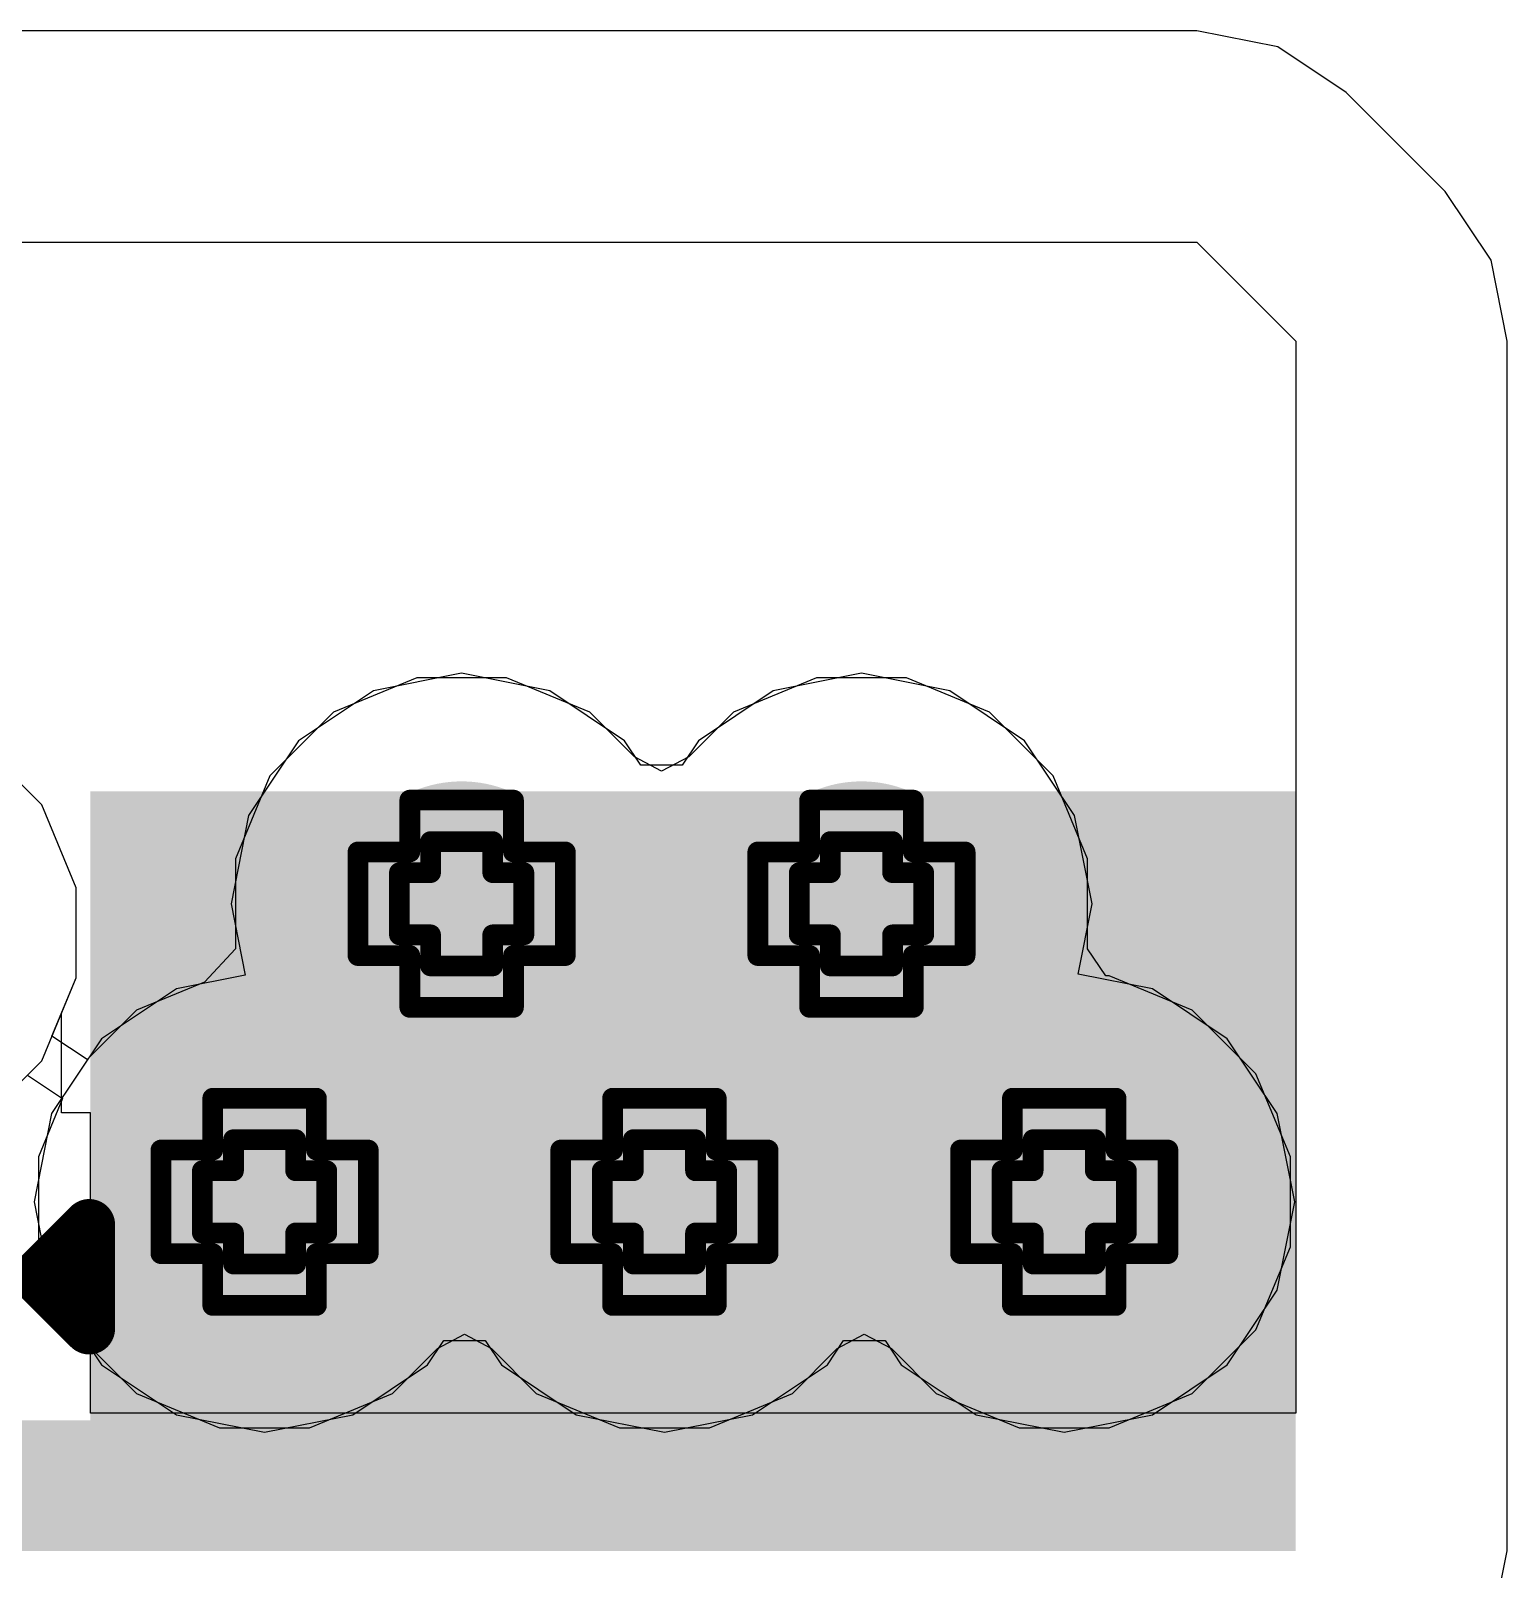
# Model space of a CAD drawing. Header units: inches. Extents: x 0 to 198, y 0 to 199.
# Drawn here: x 0.6523 to 0.7947, y 2.7199 to 2.8684 of the extents above; entities that cross this region are included whole.
import ezdxf

# ---------------------------------------------------------------- set-up
doc = ezdxf.new("R2010")
doc.units = ezdxf.units.IN
doc.header["$MEASUREMENT"] = 0
for name, color, linetype in [('Bottom Layer', 5, 'Continuous'), ('Bottom Overlay', 54, 'Continuous'), ('Bottom Paste', 16, 'Continuous'), ('Bottom Solder', 6, 'Continuous'), ('Drill Drawing', 1, 'Continuous'), ('Layer 1', 16, 'Continuous'), ('Layer 2', 76, 'Continuous'), ('Top Layer', 1, 'Continuous'), ('Via Holes', 16, 'Continuous')]:
    doc.layers.add(name, color=color, linetype=linetype)

# ---------------------------------------------------------------- blocks, each defined once
blk = doc.blocks.new('SOT_583_B_48')
at = {"layer": 'Bottom Layer'}
for points in [[(-0.04213, 0.03583), (-0.01575, 0.03583), (-0.01575, 0.02323), (-0.04213, 0.02323)], [(0.01575, 0.03583), (0.04213, 0.03583), (0.04213, 0.02323), (0.01575, 0.02323)], [(-0.04213, 0.01614), (-0.01575, 0.01614), (-0.01575, 0.00354), (-0.04213, 0.00354)], [(0.01575, 0.01614), (0.04213, 0.01614), (0.04213, 0.00354), (0.01575, 0.00354)], [(-0.04213, -0.00354), (-0.01575, -0.00354), (-0.01575, -0.01614), (-0.04213, -0.01614)], [(0.01575, -0.00354), (0.04213, -0.00354), (0.04213, -0.01614), (0.01575, -0.01614)], [(-0.04213, -0.02323), (-0.01575, -0.02323), (-0.01575, -0.03583), (-0.04213, -0.03583)], [(0.01575, -0.02323), (0.04213, -0.02323), (0.04213, -0.03583), (0.01575, -0.03583)]]:
    blk.add_hatch(color=5, dxfattribs=at).paths.add_polyline_path(points)
at = {"layer": 'Bottom Paste'}
for points in [[(-0.04213, 0.03583), (-0.01575, 0.03583), (-0.01575, 0.02323), (-0.04213, 0.02323)], [(0.01575, 0.03583), (0.04213, 0.03583), (0.04213, 0.02323), (0.01575, 0.02323)], [(-0.04213, 0.01614), (-0.01575, 0.01614), (-0.01575, 0.00354), (-0.04213, 0.00354)], [(0.01575, 0.01614), (0.04213, 0.01614), (0.04213, 0.00354), (0.01575, 0.00354)], [(-0.04213, -0.00354), (-0.01575, -0.00354), (-0.01575, -0.01614), (-0.04213, -0.01614)], [(0.01575, -0.00354), (0.04213, -0.00354), (0.04213, -0.01614), (0.01575, -0.01614)], [(-0.04213, -0.02323), (-0.01575, -0.02323), (-0.01575, -0.03583), (-0.04213, -0.03583)], [(0.01575, -0.02323), (0.04213, -0.02323), (0.04213, -0.03583), (0.01575, -0.03583)]]:
    blk.add_hatch(color=16, dxfattribs=at).paths.add_polyline_path(points)
at = {"layer": 'Bottom Solder'}
for points in [[(-0.04429, 0.03799), (-0.01358, 0.03799), (-0.01358, 0.02106), (-0.04429, 0.02106)], [(0.01358, 0.03799), (0.04429, 0.03799), (0.04429, 0.02106), (0.01358, 0.02106)], [(-0.04429, 0.01831), (-0.01358, 0.01831), (-0.01358, 0.00138), (-0.04429, 0.00138)], [(0.01358, 0.01831), (0.04429, 0.01831), (0.04429, 0.00138), (0.01358, 0.00138)], [(-0.04429, -0.00138), (-0.01358, -0.00138), (-0.01358, -0.01831), (-0.04429, -0.01831)], [(0.01358, -0.00138), (0.04429, -0.00138), (0.04429, -0.01831), (0.01358, -0.01831)], [(-0.04429, -0.02106), (-0.01358, -0.02106), (-0.01358, -0.03799), (-0.04429, -0.03799)], [(0.01358, -0.02106), (0.04429, -0.02106), (0.04429, -0.03799), (0.01358, -0.03799)]]:
    blk.add_hatch(color=6, dxfattribs=at).paths.add_polyline_path(points)
at = {"layer": 'Bottom Overlay'}
for points in [[(0.02362, 0.04343, 0.005, 0.005, 0), (-0.02362, 0.04343, 0.005, 0.005, 0)], [(-0.052, -0.025, 0.005, 0.005, 0), (-0.052, -0.035, 0.005, 0.005, 0)], [(-0.047, -0.03, 0.005, 0.005, 0), (-0.052, -0.025, 0.005, 0.005, 0)], [(-0.047, -0.03, 0.005, 0.005, 0), (-0.052, -0.035, 0.005, 0.005, 0)], [(0.02362, -0.04342, 0.005, 0.005, 0), (-0.02362, -0.04342, 0.005, 0.005, 0)]]:
    blk.add_lwpolyline(points, format="xyseb", dxfattribs=at)
for points in [[(-0.02487, 0.04343, 0.0025, 0.0025, 1), (-0.02237, 0.04343, 0.0025, 0.0025, 1)], [(0.02237, 0.04343, 0.0025, 0.0025, 1), (0.02487, 0.04343, 0.0025, 0.0025, 1)], [(-0.05325, -0.025, 0.0025, 0.0025, 1), (-0.05075, -0.025, 0.0025, 0.0025, 1)], [(-0.05325, -0.025, 0.0025, 0.0025, 1), (-0.05075, -0.025, 0.0025, 0.0025, 1)], [(-0.04825, -0.03, 0.0025, 0.0025, 1), (-0.04575, -0.03, 0.0025, 0.0025, 1)], [(-0.04825, -0.03, 0.0025, 0.0025, 1), (-0.04575, -0.03, 0.0025, 0.0025, 1)], [(-0.05325, -0.035, 0.0025, 0.0025, 1), (-0.05075, -0.035, 0.0025, 0.0025, 1)], [(-0.05325, -0.035, 0.0025, 0.0025, 1), (-0.05075, -0.035, 0.0025, 0.0025, 1)], [(-0.02487, -0.04342, 0.0025, 0.0025, 1), (-0.02237, -0.04342, 0.0025, 0.0025, 1)], [(0.02237, -0.04342, 0.0025, 0.0025, 1), (0.02487, -0.04342, 0.0025, 0.0025, 1)]]:
    blk.add_lwpolyline(points, format="xyseb", close=True, dxfattribs=at)

msp = doc.modelspace()

# ---------------------------------------------------------------- hatches: boundary and pattern name
at = {"layer": 'Bottom Layer'}
h = msp.add_hatch(color=5, dxfattribs=at)
edge = h.paths.add_edge_path()
edge.add_arc((0.69387, 2.78414), 0.01181, 0, 360)
h = msp.add_hatch(color=5, dxfattribs=at)
edge = h.paths.add_edge_path()
edge.add_arc((0.73244, 2.78414), 0.01181, 0, 360)
for points in [[(0.65806, 2.72168), (0.77434, 2.72168), (0.77434, 2.795), (0.65806, 2.795)], [(0.71143, 2.73428), (0.49049, 2.73428), (0.49049, 2.72168), (0.71143, 2.72168)]]:
    msp.add_hatch(color=5, dxfattribs=at).paths.add_polyline_path(points)
h = msp.add_hatch(color=5, dxfattribs=at)
edge = h.paths.add_edge_path()
edge.add_arc((0.67486, 2.75537), 0.01181, 0, 360)
h = msp.add_hatch(color=5, dxfattribs=at)
edge = h.paths.add_edge_path()
edge.add_arc((0.71343, 2.75537), 0.01181, 0, 360)
h = msp.add_hatch(color=5, dxfattribs=at)
edge = h.paths.add_edge_path()
edge.add_arc((0.752, 2.75537), 0.01181, 0, 360)
at = {"layer": 'Layer 1'}
h = msp.add_hatch(color=16, dxfattribs=at)
edge = h.paths.add_edge_path()
edge.add_arc((0.69387, 2.78414), 0.01181, 0, 360)
h = msp.add_hatch(color=16, dxfattribs=at)
edge = h.paths.add_edge_path()
edge.add_arc((0.73244, 2.78414), 0.01181, 0, 360)
h = msp.add_hatch(color=16, dxfattribs=at)
edge = h.paths.add_edge_path()
edge.add_arc((0.67486, 2.75537), 0.01181, 0, 360)
h = msp.add_hatch(color=16, dxfattribs=at)
edge = h.paths.add_edge_path()
edge.add_arc((0.71343, 2.75537), 0.01181, 0, 360)
h = msp.add_hatch(color=16, dxfattribs=at)
edge = h.paths.add_edge_path()
edge.add_arc((0.752, 2.75537), 0.01181, 0, 360)
at = {"layer": 'Layer 2'}
h = msp.add_hatch(color=76, dxfattribs=at)
edge = h.paths.add_edge_path()
edge.add_arc((0.69387, 2.78414), 0.01181, 0, 360)
h = msp.add_hatch(color=76, dxfattribs=at)
edge = h.paths.add_edge_path()
edge.add_arc((0.73244, 2.78414), 0.01181, 0, 360)
h = msp.add_hatch(color=76, dxfattribs=at)
edge = h.paths.add_edge_path()
edge.add_arc((0.67486, 2.75537), 0.01181, 0, 360)
h = msp.add_hatch(color=76, dxfattribs=at)
edge = h.paths.add_edge_path()
edge.add_arc((0.71343, 2.75537), 0.01181, 0, 360)
h = msp.add_hatch(color=76, dxfattribs=at)
edge = h.paths.add_edge_path()
edge.add_arc((0.752, 2.75537), 0.01181, 0, 360)
at = {"layer": 'Top Layer'}
h = msp.add_hatch(color=1, dxfattribs=at)
edge = h.paths.add_edge_path()
edge.add_arc((0.69387, 2.78414), 0.01181, 0, 360)
h = msp.add_hatch(color=1, dxfattribs=at)
edge = h.paths.add_edge_path()
edge.add_arc((0.73244, 2.78414), 0.01181, 0, 360)
h = msp.add_hatch(color=1, dxfattribs=at)
edge = h.paths.add_edge_path()
edge.add_arc((0.67486, 2.75537), 0.01181, 0, 360)
h = msp.add_hatch(color=1, dxfattribs=at)
edge = h.paths.add_edge_path()
edge.add_arc((0.71343, 2.75537), 0.01181, 0, 360)
h = msp.add_hatch(color=1, dxfattribs=at)
edge = h.paths.add_edge_path()
edge.add_arc((0.752, 2.75537), 0.01181, 0, 360)
at = {"layer": 'Via Holes'}
h = msp.add_hatch(color=7, dxfattribs=at)
edge = h.paths.add_edge_path()
edge.add_arc((0.69387, 2.78414), 0.00591, 0, 360)
h = msp.add_hatch(color=7, dxfattribs=at)
edge = h.paths.add_edge_path()
edge.add_arc((0.73244, 2.78414), 0.00591, 0, 360)
h = msp.add_hatch(color=7, dxfattribs=at)
edge = h.paths.add_edge_path()
edge.add_arc((0.67486, 2.75537), 0.00591, 0, 360)
h = msp.add_hatch(color=7, dxfattribs=at)
edge = h.paths.add_edge_path()
edge.add_arc((0.71343, 2.75537), 0.00591, 0, 360)
h = msp.add_hatch(color=7, dxfattribs=at)
edge = h.paths.add_edge_path()
edge.add_arc((0.752, 2.75537), 0.00591, 0, 360)

# ---------------------------------------------------------------- linework, layer by layer
at = {"layer": 'Bottom Layer'}
for p, q in [((0.76479, 2.86839), (0.4376, 2.86839)), ((0.7726, 2.86684), (0.76479, 2.86839)), ((0.77921, 2.86242), (0.7726, 2.86684)), ((0.78876, 2.85287), (0.77921, 2.86242)), ((0.79318, 2.84626), (0.78876, 2.85287)), ((0.4376, 2.848), (0.76479, 2.848)), ((0.76479, 2.848), (0.77434, 2.83845)), ((0.79473, 2.83845), (0.79318, 2.84626)), ((0.77434, 2.83845), (0.77434, 2.73499)), ((0.79473, 2.795), (0.79473, 2.83845)), ((0.65336, 2.7937), (0.64723, 2.79983)), ((0.79473, 2.72168), (0.79473, 2.795)), ((0.65668, 2.78568), (0.65336, 2.7937)), ((0.65668, 2.777), (0.65668, 2.78568)), ((0.65527, 2.77358), (0.65668, 2.777)), ((0.65527, 2.76397), (0.65527, 2.77358)), ((0.65806, 2.76397), (0.65527, 2.76397)), ((0.65806, 2.73499), (0.65806, 2.76397)), ((0.77434, 2.73499), (0.65806, 2.73499)), ((0.79403, 2.71814), (0.79473, 2.72168))]:
    msp.add_line(p, q, dxfattribs=at)
at = {"layer": 'Drill Drawing'}
for points in [[(0.68887, 2.78914, 0.002, 0.002, 0), (0.68887, 2.79414, 0.002, 0.002, 0)], [(0.68887, 2.79414, 0.002, 0.002, 0), (0.69887, 2.79414, 0.002, 0.002, 0)], [(0.69887, 2.78914, 0.002, 0.002, 0), (0.69887, 2.79414, 0.002, 0.002, 0)], [(0.72744, 2.78914, 0.002, 0.002, 0), (0.72744, 2.79414, 0.002, 0.002, 0)], [(0.72744, 2.79414, 0.002, 0.002, 0), (0.73744, 2.79414, 0.002, 0.002, 0)], [(0.73744, 2.78914, 0.002, 0.002, 0), (0.73744, 2.79414, 0.002, 0.002, 0)], [(0.68387, 2.77914, 0.002, 0.002, 0), (0.68387, 2.78914, 0.002, 0.002, 0)], [(0.68387, 2.78914, 0.002, 0.002, 0), (0.68887, 2.78914, 0.002, 0.002, 0)], [(0.69087, 2.78714, 0.002, 0.002, 0), (0.69087, 2.79014, 0.002, 0.002, 0)], [(0.69087, 2.79014, 0.002, 0.002, 0), (0.69687, 2.79014, 0.002, 0.002, 0)], [(0.69687, 2.78714, 0.002, 0.002, 0), (0.69687, 2.79014, 0.002, 0.002, 0)], [(0.69887, 2.78914, 0.002, 0.002, 0), (0.70387, 2.78914, 0.002, 0.002, 0)], [(0.70387, 2.77914, 0.002, 0.002, 0), (0.70387, 2.78914, 0.002, 0.002, 0)], [(0.72244, 2.77914, 0.002, 0.002, 0), (0.72244, 2.78914, 0.002, 0.002, 0)], [(0.72244, 2.78914, 0.002, 0.002, 0), (0.72744, 2.78914, 0.002, 0.002, 0)], [(0.72944, 2.78714, 0.002, 0.002, 0), (0.72944, 2.79014, 0.002, 0.002, 0)], [(0.72944, 2.79014, 0.002, 0.002, 0), (0.73544, 2.79014, 0.002, 0.002, 0)], [(0.73544, 2.78714, 0.002, 0.002, 0), (0.73544, 2.79014, 0.002, 0.002, 0)], [(0.73744, 2.78914, 0.002, 0.002, 0), (0.74244, 2.78914, 0.002, 0.002, 0)], [(0.74244, 2.77914, 0.002, 0.002, 0), (0.74244, 2.78914, 0.002, 0.002, 0)], [(0.68787, 2.78114, 0.002, 0.002, 0), (0.68787, 2.78714, 0.002, 0.002, 0)], [(0.68787, 2.78714, 0.002, 0.002, 0), (0.69087, 2.78714, 0.002, 0.002, 0)], [(0.69687, 2.78714, 0.002, 0.002, 0), (0.69987, 2.78714, 0.002, 0.002, 0)], [(0.69987, 2.78114, 0.002, 0.002, 0), (0.69987, 2.78714, 0.002, 0.002, 0)], [(0.72644, 2.78114, 0.002, 0.002, 0), (0.72644, 2.78714, 0.002, 0.002, 0)], [(0.72644, 2.78714, 0.002, 0.002, 0), (0.72944, 2.78714, 0.002, 0.002, 0)], [(0.73544, 2.78714, 0.002, 0.002, 0), (0.73844, 2.78714, 0.002, 0.002, 0)], [(0.73844, 2.78114, 0.002, 0.002, 0), (0.73844, 2.78714, 0.002, 0.002, 0)], [(0.68787, 2.78114, 0.002, 0.002, 0), (0.69087, 2.78114, 0.002, 0.002, 0)], [(0.69087, 2.77814, 0.002, 0.002, 0), (0.69087, 2.78114, 0.002, 0.002, 0)], [(0.69687, 2.78114, 0.002, 0.002, 0), (0.69987, 2.78114, 0.002, 0.002, 0)], [(0.69687, 2.77814, 0.002, 0.002, 0), (0.69687, 2.78114, 0.002, 0.002, 0)], [(0.72644, 2.78114, 0.002, 0.002, 0), (0.72944, 2.78114, 0.002, 0.002, 0)], [(0.72944, 2.77814, 0.002, 0.002, 0), (0.72944, 2.78114, 0.002, 0.002, 0)], [(0.73544, 2.78114, 0.002, 0.002, 0), (0.73844, 2.78114, 0.002, 0.002, 0)], [(0.73544, 2.77814, 0.002, 0.002, 0), (0.73544, 2.78114, 0.002, 0.002, 0)], [(0.68387, 2.77914, 0.002, 0.002, 0), (0.68887, 2.77914, 0.002, 0.002, 0)], [(0.68887, 2.77414, 0.002, 0.002, 0), (0.68887, 2.77914, 0.002, 0.002, 0)], [(0.69887, 2.77914, 0.002, 0.002, 0), (0.70387, 2.77914, 0.002, 0.002, 0)], [(0.69887, 2.77414, 0.002, 0.002, 0), (0.69887, 2.77914, 0.002, 0.002, 0)], [(0.72244, 2.77914, 0.002, 0.002, 0), (0.72744, 2.77914, 0.002, 0.002, 0)], [(0.72744, 2.77414, 0.002, 0.002, 0), (0.72744, 2.77914, 0.002, 0.002, 0)], [(0.73744, 2.77914, 0.002, 0.002, 0), (0.74244, 2.77914, 0.002, 0.002, 0)], [(0.73744, 2.77414, 0.002, 0.002, 0), (0.73744, 2.77914, 0.002, 0.002, 0)], [(0.69087, 2.77814, 0.002, 0.002, 0), (0.69687, 2.77814, 0.002, 0.002, 0)], [(0.72944, 2.77814, 0.002, 0.002, 0), (0.73544, 2.77814, 0.002, 0.002, 0)], [(0.68887, 2.77414, 0.002, 0.002, 0), (0.69887, 2.77414, 0.002, 0.002, 0)], [(0.72744, 2.77414, 0.002, 0.002, 0), (0.73744, 2.77414, 0.002, 0.002, 0)], [(0.66986, 2.76037, 0.002, 0.002, 0), (0.66986, 2.76537, 0.002, 0.002, 0)], [(0.66986, 2.76537, 0.002, 0.002, 0), (0.67986, 2.76537, 0.002, 0.002, 0)], [(0.67986, 2.76037, 0.002, 0.002, 0), (0.67986, 2.76537, 0.002, 0.002, 0)], [(0.70843, 2.76037, 0.002, 0.002, 0), (0.70843, 2.76537, 0.002, 0.002, 0)], [(0.70843, 2.76537, 0.002, 0.002, 0), (0.71843, 2.76537, 0.002, 0.002, 0)], [(0.71843, 2.76037, 0.002, 0.002, 0), (0.71843, 2.76537, 0.002, 0.002, 0)], [(0.747, 2.76037, 0.002, 0.002, 0), (0.747, 2.76537, 0.002, 0.002, 0)], [(0.747, 2.76537, 0.002, 0.002, 0), (0.757, 2.76537, 0.002, 0.002, 0)], [(0.757, 2.76037, 0.002, 0.002, 0), (0.757, 2.76537, 0.002, 0.002, 0)], [(0.67186, 2.75837, 0.002, 0.002, 0), (0.67186, 2.76137, 0.002, 0.002, 0)], [(0.67186, 2.76137, 0.002, 0.002, 0), (0.67786, 2.76137, 0.002, 0.002, 0)], [(0.67786, 2.75837, 0.002, 0.002, 0), (0.67786, 2.76137, 0.002, 0.002, 0)], [(0.71043, 2.75837, 0.002, 0.002, 0), (0.71043, 2.76137, 0.002, 0.002, 0)], [(0.71043, 2.76137, 0.002, 0.002, 0), (0.71643, 2.76137, 0.002, 0.002, 0)], [(0.71643, 2.75837, 0.002, 0.002, 0), (0.71643, 2.76137, 0.002, 0.002, 0)], [(0.749, 2.75837, 0.002, 0.002, 0), (0.749, 2.76137, 0.002, 0.002, 0)], [(0.749, 2.76137, 0.002, 0.002, 0), (0.755, 2.76137, 0.002, 0.002, 0)], [(0.755, 2.75837, 0.002, 0.002, 0), (0.755, 2.76137, 0.002, 0.002, 0)], [(0.66486, 2.75037, 0.002, 0.002, 0), (0.66486, 2.76037, 0.002, 0.002, 0)], [(0.66486, 2.76037, 0.002, 0.002, 0), (0.66986, 2.76037, 0.002, 0.002, 0)], [(0.67986, 2.76037, 0.002, 0.002, 0), (0.68486, 2.76037, 0.002, 0.002, 0)], [(0.68486, 2.75037, 0.002, 0.002, 0), (0.68486, 2.76037, 0.002, 0.002, 0)], [(0.70343, 2.75037, 0.002, 0.002, 0), (0.70343, 2.76037, 0.002, 0.002, 0)], [(0.70343, 2.76037, 0.002, 0.002, 0), (0.70843, 2.76037, 0.002, 0.002, 0)], [(0.71843, 2.76037, 0.002, 0.002, 0), (0.72343, 2.76037, 0.002, 0.002, 0)], [(0.72343, 2.75037, 0.002, 0.002, 0), (0.72343, 2.76037, 0.002, 0.002, 0)], [(0.742, 2.75037, 0.002, 0.002, 0), (0.742, 2.76037, 0.002, 0.002, 0)], [(0.742, 2.76037, 0.002, 0.002, 0), (0.747, 2.76037, 0.002, 0.002, 0)], [(0.757, 2.76037, 0.002, 0.002, 0), (0.762, 2.76037, 0.002, 0.002, 0)], [(0.762, 2.75037, 0.002, 0.002, 0), (0.762, 2.76037, 0.002, 0.002, 0)], [(0.66886, 2.75237, 0.002, 0.002, 0), (0.66886, 2.75837, 0.002, 0.002, 0)], [(0.66886, 2.75837, 0.002, 0.002, 0), (0.67186, 2.75837, 0.002, 0.002, 0)], [(0.67786, 2.75837, 0.002, 0.002, 0), (0.68086, 2.75837, 0.002, 0.002, 0)], [(0.68086, 2.75237, 0.002, 0.002, 0), (0.68086, 2.75837, 0.002, 0.002, 0)], [(0.70743, 2.75237, 0.002, 0.002, 0), (0.70743, 2.75837, 0.002, 0.002, 0)], [(0.70743, 2.75837, 0.002, 0.002, 0), (0.71043, 2.75837, 0.002, 0.002, 0)], [(0.71643, 2.75837, 0.002, 0.002, 0), (0.71943, 2.75837, 0.002, 0.002, 0)], [(0.71943, 2.75237, 0.002, 0.002, 0), (0.71943, 2.75837, 0.002, 0.002, 0)], [(0.746, 2.75237, 0.002, 0.002, 0), (0.746, 2.75837, 0.002, 0.002, 0)], [(0.746, 2.75837, 0.002, 0.002, 0), (0.749, 2.75837, 0.002, 0.002, 0)], [(0.755, 2.75837, 0.002, 0.002, 0), (0.758, 2.75837, 0.002, 0.002, 0)], [(0.758, 2.75237, 0.002, 0.002, 0), (0.758, 2.75837, 0.002, 0.002, 0)], [(0.66886, 2.75237, 0.002, 0.002, 0), (0.67186, 2.75237, 0.002, 0.002, 0)], [(0.67186, 2.74937, 0.002, 0.002, 0), (0.67186, 2.75237, 0.002, 0.002, 0)], [(0.67786, 2.75237, 0.002, 0.002, 0), (0.68086, 2.75237, 0.002, 0.002, 0)], [(0.67786, 2.74937, 0.002, 0.002, 0), (0.67786, 2.75237, 0.002, 0.002, 0)], [(0.70743, 2.75237, 0.002, 0.002, 0), (0.71043, 2.75237, 0.002, 0.002, 0)], [(0.71043, 2.74937, 0.002, 0.002, 0), (0.71043, 2.75237, 0.002, 0.002, 0)], [(0.71643, 2.75237, 0.002, 0.002, 0), (0.71943, 2.75237, 0.002, 0.002, 0)], [(0.71643, 2.74937, 0.002, 0.002, 0), (0.71643, 2.75237, 0.002, 0.002, 0)], [(0.746, 2.75237, 0.002, 0.002, 0), (0.749, 2.75237, 0.002, 0.002, 0)], [(0.749, 2.74937, 0.002, 0.002, 0), (0.749, 2.75237, 0.002, 0.002, 0)], [(0.755, 2.75237, 0.002, 0.002, 0), (0.758, 2.75237, 0.002, 0.002, 0)], [(0.755, 2.74937, 0.002, 0.002, 0), (0.755, 2.75237, 0.002, 0.002, 0)], [(0.66486, 2.75037, 0.002, 0.002, 0), (0.66986, 2.75037, 0.002, 0.002, 0)], [(0.66986, 2.74537, 0.002, 0.002, 0), (0.66986, 2.75037, 0.002, 0.002, 0)], [(0.67986, 2.75037, 0.002, 0.002, 0), (0.68486, 2.75037, 0.002, 0.002, 0)], [(0.67986, 2.74537, 0.002, 0.002, 0), (0.67986, 2.75037, 0.002, 0.002, 0)], [(0.70343, 2.75037, 0.002, 0.002, 0), (0.70843, 2.75037, 0.002, 0.002, 0)], [(0.70843, 2.74537, 0.002, 0.002, 0), (0.70843, 2.75037, 0.002, 0.002, 0)], [(0.71843, 2.75037, 0.002, 0.002, 0), (0.72343, 2.75037, 0.002, 0.002, 0)], [(0.71843, 2.74537, 0.002, 0.002, 0), (0.71843, 2.75037, 0.002, 0.002, 0)], [(0.742, 2.75037, 0.002, 0.002, 0), (0.747, 2.75037, 0.002, 0.002, 0)], [(0.747, 2.74537, 0.002, 0.002, 0), (0.747, 2.75037, 0.002, 0.002, 0)], [(0.757, 2.75037, 0.002, 0.002, 0), (0.762, 2.75037, 0.002, 0.002, 0)], [(0.757, 2.74537, 0.002, 0.002, 0), (0.757, 2.75037, 0.002, 0.002, 0)], [(0.67186, 2.74937, 0.002, 0.002, 0), (0.67786, 2.74937, 0.002, 0.002, 0)], [(0.71043, 2.74937, 0.002, 0.002, 0), (0.71643, 2.74937, 0.002, 0.002, 0)], [(0.749, 2.74937, 0.002, 0.002, 0), (0.755, 2.74937, 0.002, 0.002, 0)], [(0.66986, 2.74537, 0.002, 0.002, 0), (0.67986, 2.74537, 0.002, 0.002, 0)], [(0.70843, 2.74537, 0.002, 0.002, 0), (0.71843, 2.74537, 0.002, 0.002, 0)], [(0.747, 2.74537, 0.002, 0.002, 0), (0.757, 2.74537, 0.002, 0.002, 0)]]:
    msp.add_lwpolyline(points, format="xyseb", dxfattribs=at)
for points in [[(0.68837, 2.79414, 0.001, 0.001, 1), (0.68937, 2.79414, 0.001, 0.001, 1)], [(0.68837, 2.79414, 0.001, 0.001, 1), (0.68937, 2.79414, 0.001, 0.001, 1)], [(0.69837, 2.79414, 0.001, 0.001, 1), (0.69937, 2.79414, 0.001, 0.001, 1)], [(0.69837, 2.79414, 0.001, 0.001, 1), (0.69937, 2.79414, 0.001, 0.001, 1)], [(0.72694, 2.79414, 0.001, 0.001, 1), (0.72794, 2.79414, 0.001, 0.001, 1)], [(0.72694, 2.79414, 0.001, 0.001, 1), (0.72794, 2.79414, 0.001, 0.001, 1)], [(0.73694, 2.79414, 0.001, 0.001, 1), (0.73794, 2.79414, 0.001, 0.001, 1)], [(0.73694, 2.79414, 0.001, 0.001, 1), (0.73794, 2.79414, 0.001, 0.001, 1)], [(0.68337, 2.78914, 0.001, 0.001, 1), (0.68437, 2.78914, 0.001, 0.001, 1)], [(0.68337, 2.78914, 0.001, 0.001, 1), (0.68437, 2.78914, 0.001, 0.001, 1)], [(0.68837, 2.78914, 0.001, 0.001, 1), (0.68937, 2.78914, 0.001, 0.001, 1)], [(0.68837, 2.78914, 0.001, 0.001, 1), (0.68937, 2.78914, 0.001, 0.001, 1)], [(0.69037, 2.79014, 0.001, 0.001, 1), (0.69137, 2.79014, 0.001, 0.001, 1)], [(0.69037, 2.79014, 0.001, 0.001, 1), (0.69137, 2.79014, 0.001, 0.001, 1)], [(0.69637, 2.79014, 0.001, 0.001, 1), (0.69737, 2.79014, 0.001, 0.001, 1)], [(0.69637, 2.79014, 0.001, 0.001, 1), (0.69737, 2.79014, 0.001, 0.001, 1)], [(0.69837, 2.78914, 0.001, 0.001, 1), (0.69937, 2.78914, 0.001, 0.001, 1)], [(0.69837, 2.78914, 0.001, 0.001, 1), (0.69937, 2.78914, 0.001, 0.001, 1)], [(0.70337, 2.78914, 0.001, 0.001, 1), (0.70437, 2.78914, 0.001, 0.001, 1)], [(0.70337, 2.78914, 0.001, 0.001, 1), (0.70437, 2.78914, 0.001, 0.001, 1)], [(0.72194, 2.78914, 0.001, 0.001, 1), (0.72294, 2.78914, 0.001, 0.001, 1)], [(0.72194, 2.78914, 0.001, 0.001, 1), (0.72294, 2.78914, 0.001, 0.001, 1)], [(0.72694, 2.78914, 0.001, 0.001, 1), (0.72794, 2.78914, 0.001, 0.001, 1)], [(0.72694, 2.78914, 0.001, 0.001, 1), (0.72794, 2.78914, 0.001, 0.001, 1)], [(0.72894, 2.79014, 0.001, 0.001, 1), (0.72994, 2.79014, 0.001, 0.001, 1)], [(0.72894, 2.79014, 0.001, 0.001, 1), (0.72994, 2.79014, 0.001, 0.001, 1)], [(0.73494, 2.79014, 0.001, 0.001, 1), (0.73594, 2.79014, 0.001, 0.001, 1)], [(0.73494, 2.79014, 0.001, 0.001, 1), (0.73594, 2.79014, 0.001, 0.001, 1)], [(0.73694, 2.78914, 0.001, 0.001, 1), (0.73794, 2.78914, 0.001, 0.001, 1)], [(0.73694, 2.78914, 0.001, 0.001, 1), (0.73794, 2.78914, 0.001, 0.001, 1)], [(0.74194, 2.78914, 0.001, 0.001, 1), (0.74294, 2.78914, 0.001, 0.001, 1)], [(0.74194, 2.78914, 0.001, 0.001, 1), (0.74294, 2.78914, 0.001, 0.001, 1)], [(0.68737, 2.78714, 0.001, 0.001, 1), (0.68837, 2.78714, 0.001, 0.001, 1)], [(0.68737, 2.78714, 0.001, 0.001, 1), (0.68837, 2.78714, 0.001, 0.001, 1)], [(0.69037, 2.78714, 0.001, 0.001, 1), (0.69137, 2.78714, 0.001, 0.001, 1)], [(0.69037, 2.78714, 0.001, 0.001, 1), (0.69137, 2.78714, 0.001, 0.001, 1)], [(0.69637, 2.78714, 0.001, 0.001, 1), (0.69737, 2.78714, 0.001, 0.001, 1)], [(0.69637, 2.78714, 0.001, 0.001, 1), (0.69737, 2.78714, 0.001, 0.001, 1)], [(0.69937, 2.78714, 0.001, 0.001, 1), (0.70037, 2.78714, 0.001, 0.001, 1)], [(0.69937, 2.78714, 0.001, 0.001, 1), (0.70037, 2.78714, 0.001, 0.001, 1)], [(0.72594, 2.78714, 0.001, 0.001, 1), (0.72694, 2.78714, 0.001, 0.001, 1)], [(0.72594, 2.78714, 0.001, 0.001, 1), (0.72694, 2.78714, 0.001, 0.001, 1)], [(0.72894, 2.78714, 0.001, 0.001, 1), (0.72994, 2.78714, 0.001, 0.001, 1)], [(0.72894, 2.78714, 0.001, 0.001, 1), (0.72994, 2.78714, 0.001, 0.001, 1)], [(0.73494, 2.78714, 0.001, 0.001, 1), (0.73594, 2.78714, 0.001, 0.001, 1)], [(0.73494, 2.78714, 0.001, 0.001, 1), (0.73594, 2.78714, 0.001, 0.001, 1)], [(0.73794, 2.78714, 0.001, 0.001, 1), (0.73894, 2.78714, 0.001, 0.001, 1)], [(0.73794, 2.78714, 0.001, 0.001, 1), (0.73894, 2.78714, 0.001, 0.001, 1)], [(0.68737, 2.78114, 0.001, 0.001, 1), (0.68837, 2.78114, 0.001, 0.001, 1)], [(0.68737, 2.78114, 0.001, 0.001, 1), (0.68837, 2.78114, 0.001, 0.001, 1)], [(0.69037, 2.78114, 0.001, 0.001, 1), (0.69137, 2.78114, 0.001, 0.001, 1)], [(0.69037, 2.78114, 0.001, 0.001, 1), (0.69137, 2.78114, 0.001, 0.001, 1)], [(0.69637, 2.78114, 0.001, 0.001, 1), (0.69737, 2.78114, 0.001, 0.001, 1)], [(0.69637, 2.78114, 0.001, 0.001, 1), (0.69737, 2.78114, 0.001, 0.001, 1)], [(0.69937, 2.78114, 0.001, 0.001, 1), (0.70037, 2.78114, 0.001, 0.001, 1)], [(0.69937, 2.78114, 0.001, 0.001, 1), (0.70037, 2.78114, 0.001, 0.001, 1)], [(0.72594, 2.78114, 0.001, 0.001, 1), (0.72694, 2.78114, 0.001, 0.001, 1)], [(0.72594, 2.78114, 0.001, 0.001, 1), (0.72694, 2.78114, 0.001, 0.001, 1)], [(0.72894, 2.78114, 0.001, 0.001, 1), (0.72994, 2.78114, 0.001, 0.001, 1)], [(0.72894, 2.78114, 0.001, 0.001, 1), (0.72994, 2.78114, 0.001, 0.001, 1)], [(0.73494, 2.78114, 0.001, 0.001, 1), (0.73594, 2.78114, 0.001, 0.001, 1)], [(0.73494, 2.78114, 0.001, 0.001, 1), (0.73594, 2.78114, 0.001, 0.001, 1)], [(0.73794, 2.78114, 0.001, 0.001, 1), (0.73894, 2.78114, 0.001, 0.001, 1)], [(0.73794, 2.78114, 0.001, 0.001, 1), (0.73894, 2.78114, 0.001, 0.001, 1)], [(0.68337, 2.77914, 0.001, 0.001, 1), (0.68437, 2.77914, 0.001, 0.001, 1)], [(0.68337, 2.77914, 0.001, 0.001, 1), (0.68437, 2.77914, 0.001, 0.001, 1)], [(0.68837, 2.77914, 0.001, 0.001, 1), (0.68937, 2.77914, 0.001, 0.001, 1)], [(0.68837, 2.77914, 0.001, 0.001, 1), (0.68937, 2.77914, 0.001, 0.001, 1)], [(0.69837, 2.77914, 0.001, 0.001, 1), (0.69937, 2.77914, 0.001, 0.001, 1)], [(0.69837, 2.77914, 0.001, 0.001, 1), (0.69937, 2.77914, 0.001, 0.001, 1)], [(0.70337, 2.77914, 0.001, 0.001, 1), (0.70437, 2.77914, 0.001, 0.001, 1)], [(0.70337, 2.77914, 0.001, 0.001, 1), (0.70437, 2.77914, 0.001, 0.001, 1)], [(0.72194, 2.77914, 0.001, 0.001, 1), (0.72294, 2.77914, 0.001, 0.001, 1)], [(0.72194, 2.77914, 0.001, 0.001, 1), (0.72294, 2.77914, 0.001, 0.001, 1)], [(0.72694, 2.77914, 0.001, 0.001, 1), (0.72794, 2.77914, 0.001, 0.001, 1)], [(0.72694, 2.77914, 0.001, 0.001, 1), (0.72794, 2.77914, 0.001, 0.001, 1)], [(0.73694, 2.77914, 0.001, 0.001, 1), (0.73794, 2.77914, 0.001, 0.001, 1)], [(0.73694, 2.77914, 0.001, 0.001, 1), (0.73794, 2.77914, 0.001, 0.001, 1)], [(0.74194, 2.77914, 0.001, 0.001, 1), (0.74294, 2.77914, 0.001, 0.001, 1)], [(0.74194, 2.77914, 0.001, 0.001, 1), (0.74294, 2.77914, 0.001, 0.001, 1)], [(0.69037, 2.77814, 0.001, 0.001, 1), (0.69137, 2.77814, 0.001, 0.001, 1)], [(0.69037, 2.77814, 0.001, 0.001, 1), (0.69137, 2.77814, 0.001, 0.001, 1)], [(0.69637, 2.77814, 0.001, 0.001, 1), (0.69737, 2.77814, 0.001, 0.001, 1)], [(0.69637, 2.77814, 0.001, 0.001, 1), (0.69737, 2.77814, 0.001, 0.001, 1)], [(0.72894, 2.77814, 0.001, 0.001, 1), (0.72994, 2.77814, 0.001, 0.001, 1)], [(0.72894, 2.77814, 0.001, 0.001, 1), (0.72994, 2.77814, 0.001, 0.001, 1)], [(0.73494, 2.77814, 0.001, 0.001, 1), (0.73594, 2.77814, 0.001, 0.001, 1)], [(0.73494, 2.77814, 0.001, 0.001, 1), (0.73594, 2.77814, 0.001, 0.001, 1)], [(0.68837, 2.77414, 0.001, 0.001, 1), (0.68937, 2.77414, 0.001, 0.001, 1)], [(0.68837, 2.77414, 0.001, 0.001, 1), (0.68937, 2.77414, 0.001, 0.001, 1)], [(0.69837, 2.77414, 0.001, 0.001, 1), (0.69937, 2.77414, 0.001, 0.001, 1)], [(0.69837, 2.77414, 0.001, 0.001, 1), (0.69937, 2.77414, 0.001, 0.001, 1)], [(0.72694, 2.77414, 0.001, 0.001, 1), (0.72794, 2.77414, 0.001, 0.001, 1)], [(0.72694, 2.77414, 0.001, 0.001, 1), (0.72794, 2.77414, 0.001, 0.001, 1)], [(0.73694, 2.77414, 0.001, 0.001, 1), (0.73794, 2.77414, 0.001, 0.001, 1)], [(0.73694, 2.77414, 0.001, 0.001, 1), (0.73794, 2.77414, 0.001, 0.001, 1)], [(0.66936, 2.76537, 0.001, 0.001, 1), (0.67036, 2.76537, 0.001, 0.001, 1)], [(0.66936, 2.76537, 0.001, 0.001, 1), (0.67036, 2.76537, 0.001, 0.001, 1)], [(0.67936, 2.76537, 0.001, 0.001, 1), (0.68036, 2.76537, 0.001, 0.001, 1)], [(0.67936, 2.76537, 0.001, 0.001, 1), (0.68036, 2.76537, 0.001, 0.001, 1)], [(0.70793, 2.76537, 0.001, 0.001, 1), (0.70893, 2.76537, 0.001, 0.001, 1)], [(0.70793, 2.76537, 0.001, 0.001, 1), (0.70893, 2.76537, 0.001, 0.001, 1)], [(0.71793, 2.76537, 0.001, 0.001, 1), (0.71893, 2.76537, 0.001, 0.001, 1)], [(0.71793, 2.76537, 0.001, 0.001, 1), (0.71893, 2.76537, 0.001, 0.001, 1)], [(0.7465, 2.76537, 0.001, 0.001, 1), (0.7475, 2.76537, 0.001, 0.001, 1)], [(0.7465, 2.76537, 0.001, 0.001, 1), (0.7475, 2.76537, 0.001, 0.001, 1)], [(0.7565, 2.76537, 0.001, 0.001, 1), (0.7575, 2.76537, 0.001, 0.001, 1)], [(0.7565, 2.76537, 0.001, 0.001, 1), (0.7575, 2.76537, 0.001, 0.001, 1)], [(0.67136, 2.76137, 0.001, 0.001, 1), (0.67236, 2.76137, 0.001, 0.001, 1)], [(0.67136, 2.76137, 0.001, 0.001, 1), (0.67236, 2.76137, 0.001, 0.001, 1)], [(0.67736, 2.76137, 0.001, 0.001, 1), (0.67836, 2.76137, 0.001, 0.001, 1)], [(0.67736, 2.76137, 0.001, 0.001, 1), (0.67836, 2.76137, 0.001, 0.001, 1)], [(0.70993, 2.76137, 0.001, 0.001, 1), (0.71093, 2.76137, 0.001, 0.001, 1)], [(0.70993, 2.76137, 0.001, 0.001, 1), (0.71093, 2.76137, 0.001, 0.001, 1)], [(0.71593, 2.76137, 0.001, 0.001, 1), (0.71693, 2.76137, 0.001, 0.001, 1)], [(0.71593, 2.76137, 0.001, 0.001, 1), (0.71693, 2.76137, 0.001, 0.001, 1)], [(0.7485, 2.76137, 0.001, 0.001, 1), (0.7495, 2.76137, 0.001, 0.001, 1)], [(0.7485, 2.76137, 0.001, 0.001, 1), (0.7495, 2.76137, 0.001, 0.001, 1)], [(0.7545, 2.76137, 0.001, 0.001, 1), (0.7555, 2.76137, 0.001, 0.001, 1)], [(0.7545, 2.76137, 0.001, 0.001, 1), (0.7555, 2.76137, 0.001, 0.001, 1)], [(0.66436, 2.76037, 0.001, 0.001, 1), (0.66536, 2.76037, 0.001, 0.001, 1)], [(0.66436, 2.76037, 0.001, 0.001, 1), (0.66536, 2.76037, 0.001, 0.001, 1)], [(0.66936, 2.76037, 0.001, 0.001, 1), (0.67036, 2.76037, 0.001, 0.001, 1)], [(0.66936, 2.76037, 0.001, 0.001, 1), (0.67036, 2.76037, 0.001, 0.001, 1)], [(0.67936, 2.76037, 0.001, 0.001, 1), (0.68036, 2.76037, 0.001, 0.001, 1)], [(0.67936, 2.76037, 0.001, 0.001, 1), (0.68036, 2.76037, 0.001, 0.001, 1)], [(0.68436, 2.76037, 0.001, 0.001, 1), (0.68536, 2.76037, 0.001, 0.001, 1)], [(0.68436, 2.76037, 0.001, 0.001, 1), (0.68536, 2.76037, 0.001, 0.001, 1)], [(0.70293, 2.76037, 0.001, 0.001, 1), (0.70393, 2.76037, 0.001, 0.001, 1)], [(0.70293, 2.76037, 0.001, 0.001, 1), (0.70393, 2.76037, 0.001, 0.001, 1)], [(0.70793, 2.76037, 0.001, 0.001, 1), (0.70893, 2.76037, 0.001, 0.001, 1)], [(0.70793, 2.76037, 0.001, 0.001, 1), (0.70893, 2.76037, 0.001, 0.001, 1)], [(0.71793, 2.76037, 0.001, 0.001, 1), (0.71893, 2.76037, 0.001, 0.001, 1)], [(0.71793, 2.76037, 0.001, 0.001, 1), (0.71893, 2.76037, 0.001, 0.001, 1)], [(0.72293, 2.76037, 0.001, 0.001, 1), (0.72393, 2.76037, 0.001, 0.001, 1)], [(0.72293, 2.76037, 0.001, 0.001, 1), (0.72393, 2.76037, 0.001, 0.001, 1)], [(0.7415, 2.76037, 0.001, 0.001, 1), (0.7425, 2.76037, 0.001, 0.001, 1)], [(0.7415, 2.76037, 0.001, 0.001, 1), (0.7425, 2.76037, 0.001, 0.001, 1)], [(0.7465, 2.76037, 0.001, 0.001, 1), (0.7475, 2.76037, 0.001, 0.001, 1)], [(0.7465, 2.76037, 0.001, 0.001, 1), (0.7475, 2.76037, 0.001, 0.001, 1)], [(0.7565, 2.76037, 0.001, 0.001, 1), (0.7575, 2.76037, 0.001, 0.001, 1)], [(0.7565, 2.76037, 0.001, 0.001, 1), (0.7575, 2.76037, 0.001, 0.001, 1)], [(0.7615, 2.76037, 0.001, 0.001, 1), (0.7625, 2.76037, 0.001, 0.001, 1)], [(0.7615, 2.76037, 0.001, 0.001, 1), (0.7625, 2.76037, 0.001, 0.001, 1)], [(0.66836, 2.75837, 0.001, 0.001, 1), (0.66936, 2.75837, 0.001, 0.001, 1)], [(0.66836, 2.75837, 0.001, 0.001, 1), (0.66936, 2.75837, 0.001, 0.001, 1)], [(0.67136, 2.75837, 0.001, 0.001, 1), (0.67236, 2.75837, 0.001, 0.001, 1)], [(0.67136, 2.75837, 0.001, 0.001, 1), (0.67236, 2.75837, 0.001, 0.001, 1)], [(0.67736, 2.75837, 0.001, 0.001, 1), (0.67836, 2.75837, 0.001, 0.001, 1)], [(0.67736, 2.75837, 0.001, 0.001, 1), (0.67836, 2.75837, 0.001, 0.001, 1)], [(0.68036, 2.75837, 0.001, 0.001, 1), (0.68136, 2.75837, 0.001, 0.001, 1)], [(0.68036, 2.75837, 0.001, 0.001, 1), (0.68136, 2.75837, 0.001, 0.001, 1)], [(0.70693, 2.75837, 0.001, 0.001, 1), (0.70793, 2.75837, 0.001, 0.001, 1)], [(0.70693, 2.75837, 0.001, 0.001, 1), (0.70793, 2.75837, 0.001, 0.001, 1)], [(0.70993, 2.75837, 0.001, 0.001, 1), (0.71093, 2.75837, 0.001, 0.001, 1)], [(0.70993, 2.75837, 0.001, 0.001, 1), (0.71093, 2.75837, 0.001, 0.001, 1)], [(0.71593, 2.75837, 0.001, 0.001, 1), (0.71693, 2.75837, 0.001, 0.001, 1)], [(0.71593, 2.75837, 0.001, 0.001, 1), (0.71693, 2.75837, 0.001, 0.001, 1)], [(0.71893, 2.75837, 0.001, 0.001, 1), (0.71993, 2.75837, 0.001, 0.001, 1)], [(0.71893, 2.75837, 0.001, 0.001, 1), (0.71993, 2.75837, 0.001, 0.001, 1)], [(0.7455, 2.75837, 0.001, 0.001, 1), (0.7465, 2.75837, 0.001, 0.001, 1)], [(0.7455, 2.75837, 0.001, 0.001, 1), (0.7465, 2.75837, 0.001, 0.001, 1)], [(0.7485, 2.75837, 0.001, 0.001, 1), (0.7495, 2.75837, 0.001, 0.001, 1)], [(0.7485, 2.75837, 0.001, 0.001, 1), (0.7495, 2.75837, 0.001, 0.001, 1)], [(0.7545, 2.75837, 0.001, 0.001, 1), (0.7555, 2.75837, 0.001, 0.001, 1)], [(0.7545, 2.75837, 0.001, 0.001, 1), (0.7555, 2.75837, 0.001, 0.001, 1)], [(0.7575, 2.75837, 0.001, 0.001, 1), (0.7585, 2.75837, 0.001, 0.001, 1)], [(0.7575, 2.75837, 0.001, 0.001, 1), (0.7585, 2.75837, 0.001, 0.001, 1)], [(0.66836, 2.75237, 0.001, 0.001, 1), (0.66936, 2.75237, 0.001, 0.001, 1)], [(0.66836, 2.75237, 0.001, 0.001, 1), (0.66936, 2.75237, 0.001, 0.001, 1)], [(0.67136, 2.75237, 0.001, 0.001, 1), (0.67236, 2.75237, 0.001, 0.001, 1)], [(0.67136, 2.75237, 0.001, 0.001, 1), (0.67236, 2.75237, 0.001, 0.001, 1)], [(0.67736, 2.75237, 0.001, 0.001, 1), (0.67836, 2.75237, 0.001, 0.001, 1)], [(0.67736, 2.75237, 0.001, 0.001, 1), (0.67836, 2.75237, 0.001, 0.001, 1)], [(0.68036, 2.75237, 0.001, 0.001, 1), (0.68136, 2.75237, 0.001, 0.001, 1)], [(0.68036, 2.75237, 0.001, 0.001, 1), (0.68136, 2.75237, 0.001, 0.001, 1)], [(0.70693, 2.75237, 0.001, 0.001, 1), (0.70793, 2.75237, 0.001, 0.001, 1)], [(0.70693, 2.75237, 0.001, 0.001, 1), (0.70793, 2.75237, 0.001, 0.001, 1)], [(0.70993, 2.75237, 0.001, 0.001, 1), (0.71093, 2.75237, 0.001, 0.001, 1)], [(0.70993, 2.75237, 0.001, 0.001, 1), (0.71093, 2.75237, 0.001, 0.001, 1)], [(0.71593, 2.75237, 0.001, 0.001, 1), (0.71693, 2.75237, 0.001, 0.001, 1)], [(0.71593, 2.75237, 0.001, 0.001, 1), (0.71693, 2.75237, 0.001, 0.001, 1)], [(0.71893, 2.75237, 0.001, 0.001, 1), (0.71993, 2.75237, 0.001, 0.001, 1)], [(0.71893, 2.75237, 0.001, 0.001, 1), (0.71993, 2.75237, 0.001, 0.001, 1)], [(0.7455, 2.75237, 0.001, 0.001, 1), (0.7465, 2.75237, 0.001, 0.001, 1)], [(0.7455, 2.75237, 0.001, 0.001, 1), (0.7465, 2.75237, 0.001, 0.001, 1)], [(0.7485, 2.75237, 0.001, 0.001, 1), (0.7495, 2.75237, 0.001, 0.001, 1)], [(0.7485, 2.75237, 0.001, 0.001, 1), (0.7495, 2.75237, 0.001, 0.001, 1)], [(0.7545, 2.75237, 0.001, 0.001, 1), (0.7555, 2.75237, 0.001, 0.001, 1)], [(0.7545, 2.75237, 0.001, 0.001, 1), (0.7555, 2.75237, 0.001, 0.001, 1)], [(0.7575, 2.75237, 0.001, 0.001, 1), (0.7585, 2.75237, 0.001, 0.001, 1)], [(0.7575, 2.75237, 0.001, 0.001, 1), (0.7585, 2.75237, 0.001, 0.001, 1)], [(0.66436, 2.75037, 0.001, 0.001, 1), (0.66536, 2.75037, 0.001, 0.001, 1)], [(0.66436, 2.75037, 0.001, 0.001, 1), (0.66536, 2.75037, 0.001, 0.001, 1)], [(0.66936, 2.75037, 0.001, 0.001, 1), (0.67036, 2.75037, 0.001, 0.001, 1)], [(0.66936, 2.75037, 0.001, 0.001, 1), (0.67036, 2.75037, 0.001, 0.001, 1)], [(0.67936, 2.75037, 0.001, 0.001, 1), (0.68036, 2.75037, 0.001, 0.001, 1)], [(0.67936, 2.75037, 0.001, 0.001, 1), (0.68036, 2.75037, 0.001, 0.001, 1)], [(0.68436, 2.75037, 0.001, 0.001, 1), (0.68536, 2.75037, 0.001, 0.001, 1)], [(0.68436, 2.75037, 0.001, 0.001, 1), (0.68536, 2.75037, 0.001, 0.001, 1)], [(0.70293, 2.75037, 0.001, 0.001, 1), (0.70393, 2.75037, 0.001, 0.001, 1)], [(0.70293, 2.75037, 0.001, 0.001, 1), (0.70393, 2.75037, 0.001, 0.001, 1)], [(0.70793, 2.75037, 0.001, 0.001, 1), (0.70893, 2.75037, 0.001, 0.001, 1)], [(0.70793, 2.75037, 0.001, 0.001, 1), (0.70893, 2.75037, 0.001, 0.001, 1)], [(0.71793, 2.75037, 0.001, 0.001, 1), (0.71893, 2.75037, 0.001, 0.001, 1)], [(0.71793, 2.75037, 0.001, 0.001, 1), (0.71893, 2.75037, 0.001, 0.001, 1)], [(0.72293, 2.75037, 0.001, 0.001, 1), (0.72393, 2.75037, 0.001, 0.001, 1)], [(0.72293, 2.75037, 0.001, 0.001, 1), (0.72393, 2.75037, 0.001, 0.001, 1)], [(0.7415, 2.75037, 0.001, 0.001, 1), (0.7425, 2.75037, 0.001, 0.001, 1)], [(0.7415, 2.75037, 0.001, 0.001, 1), (0.7425, 2.75037, 0.001, 0.001, 1)], [(0.7465, 2.75037, 0.001, 0.001, 1), (0.7475, 2.75037, 0.001, 0.001, 1)], [(0.7465, 2.75037, 0.001, 0.001, 1), (0.7475, 2.75037, 0.001, 0.001, 1)], [(0.7565, 2.75037, 0.001, 0.001, 1), (0.7575, 2.75037, 0.001, 0.001, 1)], [(0.7565, 2.75037, 0.001, 0.001, 1), (0.7575, 2.75037, 0.001, 0.001, 1)], [(0.7615, 2.75037, 0.001, 0.001, 1), (0.7625, 2.75037, 0.001, 0.001, 1)], [(0.7615, 2.75037, 0.001, 0.001, 1), (0.7625, 2.75037, 0.001, 0.001, 1)], [(0.67136, 2.74937, 0.001, 0.001, 1), (0.67236, 2.74937, 0.001, 0.001, 1)], [(0.67136, 2.74937, 0.001, 0.001, 1), (0.67236, 2.74937, 0.001, 0.001, 1)], [(0.67736, 2.74937, 0.001, 0.001, 1), (0.67836, 2.74937, 0.001, 0.001, 1)], [(0.67736, 2.74937, 0.001, 0.001, 1), (0.67836, 2.74937, 0.001, 0.001, 1)], [(0.70993, 2.74937, 0.001, 0.001, 1), (0.71093, 2.74937, 0.001, 0.001, 1)], [(0.70993, 2.74937, 0.001, 0.001, 1), (0.71093, 2.74937, 0.001, 0.001, 1)], [(0.71593, 2.74937, 0.001, 0.001, 1), (0.71693, 2.74937, 0.001, 0.001, 1)], [(0.71593, 2.74937, 0.001, 0.001, 1), (0.71693, 2.74937, 0.001, 0.001, 1)], [(0.7485, 2.74937, 0.001, 0.001, 1), (0.7495, 2.74937, 0.001, 0.001, 1)], [(0.7485, 2.74937, 0.001, 0.001, 1), (0.7495, 2.74937, 0.001, 0.001, 1)], [(0.7545, 2.74937, 0.001, 0.001, 1), (0.7555, 2.74937, 0.001, 0.001, 1)], [(0.7545, 2.74937, 0.001, 0.001, 1), (0.7555, 2.74937, 0.001, 0.001, 1)], [(0.66936, 2.74537, 0.001, 0.001, 1), (0.67036, 2.74537, 0.001, 0.001, 1)], [(0.66936, 2.74537, 0.001, 0.001, 1), (0.67036, 2.74537, 0.001, 0.001, 1)], [(0.67936, 2.74537, 0.001, 0.001, 1), (0.68036, 2.74537, 0.001, 0.001, 1)], [(0.67936, 2.74537, 0.001, 0.001, 1), (0.68036, 2.74537, 0.001, 0.001, 1)], [(0.70793, 2.74537, 0.001, 0.001, 1), (0.70893, 2.74537, 0.001, 0.001, 1)], [(0.70793, 2.74537, 0.001, 0.001, 1), (0.70893, 2.74537, 0.001, 0.001, 1)], [(0.71793, 2.74537, 0.001, 0.001, 1), (0.71893, 2.74537, 0.001, 0.001, 1)], [(0.71793, 2.74537, 0.001, 0.001, 1), (0.71893, 2.74537, 0.001, 0.001, 1)], [(0.7465, 2.74537, 0.001, 0.001, 1), (0.7475, 2.74537, 0.001, 0.001, 1)], [(0.7465, 2.74537, 0.001, 0.001, 1), (0.7475, 2.74537, 0.001, 0.001, 1)], [(0.7565, 2.74537, 0.001, 0.001, 1), (0.7575, 2.74537, 0.001, 0.001, 1)], [(0.7565, 2.74537, 0.001, 0.001, 1), (0.7575, 2.74537, 0.001, 0.001, 1)]]:
    msp.add_lwpolyline(points, format="xyseb", close=True, dxfattribs=at)
at = {"layer": 'Layer 1'}
for p, q in [((0.69387, 2.80638), (0.68536, 2.80469)), ((0.70238, 2.80469), (0.69387, 2.80638)), ((0.73244, 2.80638), (0.72393, 2.80469)), ((0.74095, 2.80469), (0.73244, 2.80638)), ((0.68536, 2.80469), (0.67814, 2.79987)), ((0.70959, 2.79987), (0.70238, 2.80469)), ((0.72393, 2.80469), (0.71671, 2.79987)), ((0.74816, 2.79987), (0.74095, 2.80469)), ((0.67814, 2.79987), (0.67332, 2.79265)), ((0.71115, 2.79753), (0.70959, 2.79987)), ((0.71671, 2.79987), (0.71515, 2.79753)), ((0.75298, 2.79265), (0.74816, 2.79987)), ((0.71515, 2.79753), (0.71115, 2.79753)), ((0.67332, 2.79265), (0.67163, 2.78414)), ((0.75468, 2.78414), (0.75298, 2.79265)), ((0.67163, 2.78414), (0.673, 2.77724)), ((0.75333, 2.77734), (0.75468, 2.78414)), ((0.673, 2.77724), (0.66635, 2.77592)), ((0.76051, 2.77592), (0.75333, 2.77734)), ((0.66635, 2.77592), (0.65913, 2.77109)), ((0.76772, 2.77109), (0.76051, 2.77592)), ((0.65913, 2.77109), (0.65431, 2.76388)), ((0.77255, 2.76388), (0.76772, 2.77109)), ((0.65431, 2.76388), (0.65262, 2.75537)), ((0.77424, 2.75537), (0.77255, 2.76388)), ((0.65262, 2.75537), (0.65431, 2.74686)), ((0.77255, 2.74686), (0.77424, 2.75537)), ((0.65431, 2.74686), (0.65913, 2.73965)), ((0.76772, 2.73965), (0.77255, 2.74686)), ((0.69058, 2.73965), (0.69214, 2.74198)), ((0.69214, 2.74198), (0.69614, 2.74198)), ((0.69614, 2.74198), (0.6977, 2.73965)), ((0.72915, 2.73965), (0.73071, 2.74198)), ((0.73071, 2.74198), (0.73471, 2.74198)), ((0.73471, 2.74198), (0.73628, 2.73965)), ((0.65913, 2.73965), (0.66635, 2.73482)), ((0.68337, 2.73482), (0.69058, 2.73965)), ((0.6977, 2.73965), (0.70492, 2.73482)), ((0.72194, 2.73482), (0.72915, 2.73965)), ((0.73628, 2.73965), (0.74349, 2.73482)), ((0.76051, 2.73482), (0.76772, 2.73965)), ((0.66635, 2.73482), (0.67486, 2.73313)), ((0.67486, 2.73313), (0.68337, 2.73482)), ((0.70492, 2.73482), (0.71343, 2.73313)), ((0.71343, 2.73313), (0.72194, 2.73482)), ((0.74349, 2.73482), (0.752, 2.73313)), ((0.752, 2.73313), (0.76051, 2.73482))]:
    msp.add_line(p, q, dxfattribs=at)
at = {"layer": 'Layer 2'}
for p, q in [((0.68953, 2.80595), (0.68151, 2.80263)), ((0.69821, 2.80595), (0.68953, 2.80595)), ((0.70622, 2.80263), (0.69821, 2.80595)), ((0.7281, 2.80595), (0.72008, 2.80263)), ((0.73678, 2.80595), (0.7281, 2.80595)), ((0.74479, 2.80263), (0.73678, 2.80595)), ((0.68151, 2.80263), (0.67538, 2.7965)), ((0.71054, 2.79831), (0.70622, 2.80263)), ((0.72008, 2.80263), (0.71577, 2.79831)), ((0.75093, 2.7965), (0.74479, 2.80263)), ((0.65336, 2.7937), (0.64723, 2.79983)), ((0.71315, 2.79692), (0.71054, 2.79831)), ((0.71577, 2.79831), (0.71315, 2.79692)), ((0.67538, 2.7965), (0.67206, 2.78848)), ((0.75425, 2.78848), (0.75093, 2.7965)), ((0.65668, 2.78568), (0.65336, 2.7937)), ((0.67206, 2.78848), (0.67206, 2.7798)), ((0.75425, 2.7798), (0.75425, 2.78848)), ((0.65668, 2.777), (0.65668, 2.78568)), ((0.67206, 2.7798), (0.66906, 2.77658)), ((0.756, 2.77718), (0.75425, 2.7798)), ((0.65435, 2.77136), (0.65668, 2.777)), ((0.66906, 2.77658), (0.6625, 2.77386)), ((0.75634, 2.77718), (0.756, 2.77718)), ((0.76435, 2.77386), (0.75634, 2.77718)), ((0.6625, 2.77386), (0.65774, 2.7691)), ((0.77049, 2.76772), (0.76435, 2.77386)), ((0.65774, 2.7691), (0.65435, 2.77136)), ((0.77381, 2.75971), (0.77049, 2.76772)), ((0.65199, 2.76761), (0.65538, 2.76535)), ((0.65538, 2.76535), (0.65305, 2.75971)), ((0.65305, 2.75971), (0.65305, 2.75103)), ((0.77381, 2.75103), (0.77381, 2.75971)), ((0.65305, 2.75103), (0.65637, 2.74302)), ((0.77049, 2.74302), (0.77381, 2.75103)), ((0.65637, 2.74302), (0.6625, 2.73688)), ((0.69153, 2.7412), (0.69414, 2.74259)), ((0.69414, 2.74259), (0.69676, 2.7412)), ((0.7301, 2.7412), (0.73271, 2.74259)), ((0.73271, 2.74259), (0.73533, 2.7412)), ((0.76435, 2.73688), (0.77049, 2.74302)), ((0.68721, 2.73688), (0.69153, 2.7412)), ((0.69676, 2.7412), (0.70107, 2.73688)), ((0.72578, 2.73688), (0.7301, 2.7412)), ((0.73533, 2.7412), (0.73964, 2.73688)), ((0.6625, 2.73688), (0.67052, 2.73356)), ((0.6792, 2.73356), (0.68721, 2.73688)), ((0.70107, 2.73688), (0.70909, 2.73356)), ((0.71777, 2.73356), (0.72578, 2.73688)), ((0.73964, 2.73688), (0.74766, 2.73356)), ((0.75634, 2.73356), (0.76435, 2.73688)), ((0.67052, 2.73356), (0.6792, 2.73356)), ((0.70909, 2.73356), (0.71777, 2.73356)), ((0.74766, 2.73356), (0.75634, 2.73356))]:
    msp.add_line(p, q, dxfattribs=at)
at = {"layer": 'Top Layer'}
for p, q in [((0.65336, 2.7937), (0.64723, 2.79983)), ((0.65668, 2.78568), (0.65336, 2.7937)), ((0.65668, 2.777), (0.65668, 2.78568)), ((0.65336, 2.76899), (0.65668, 2.777)), ((0.64723, 2.76285), (0.65336, 2.76899))]:
    msp.add_line(p, q, dxfattribs=at)

# ---------------------------------------------------------------- block references
at = {"rotation": 180}
msp.add_blockref('SOT_583_B_48', (0.60594, 2.71814), dxfattribs=at)

doc.saveas('drawing.dxf')
